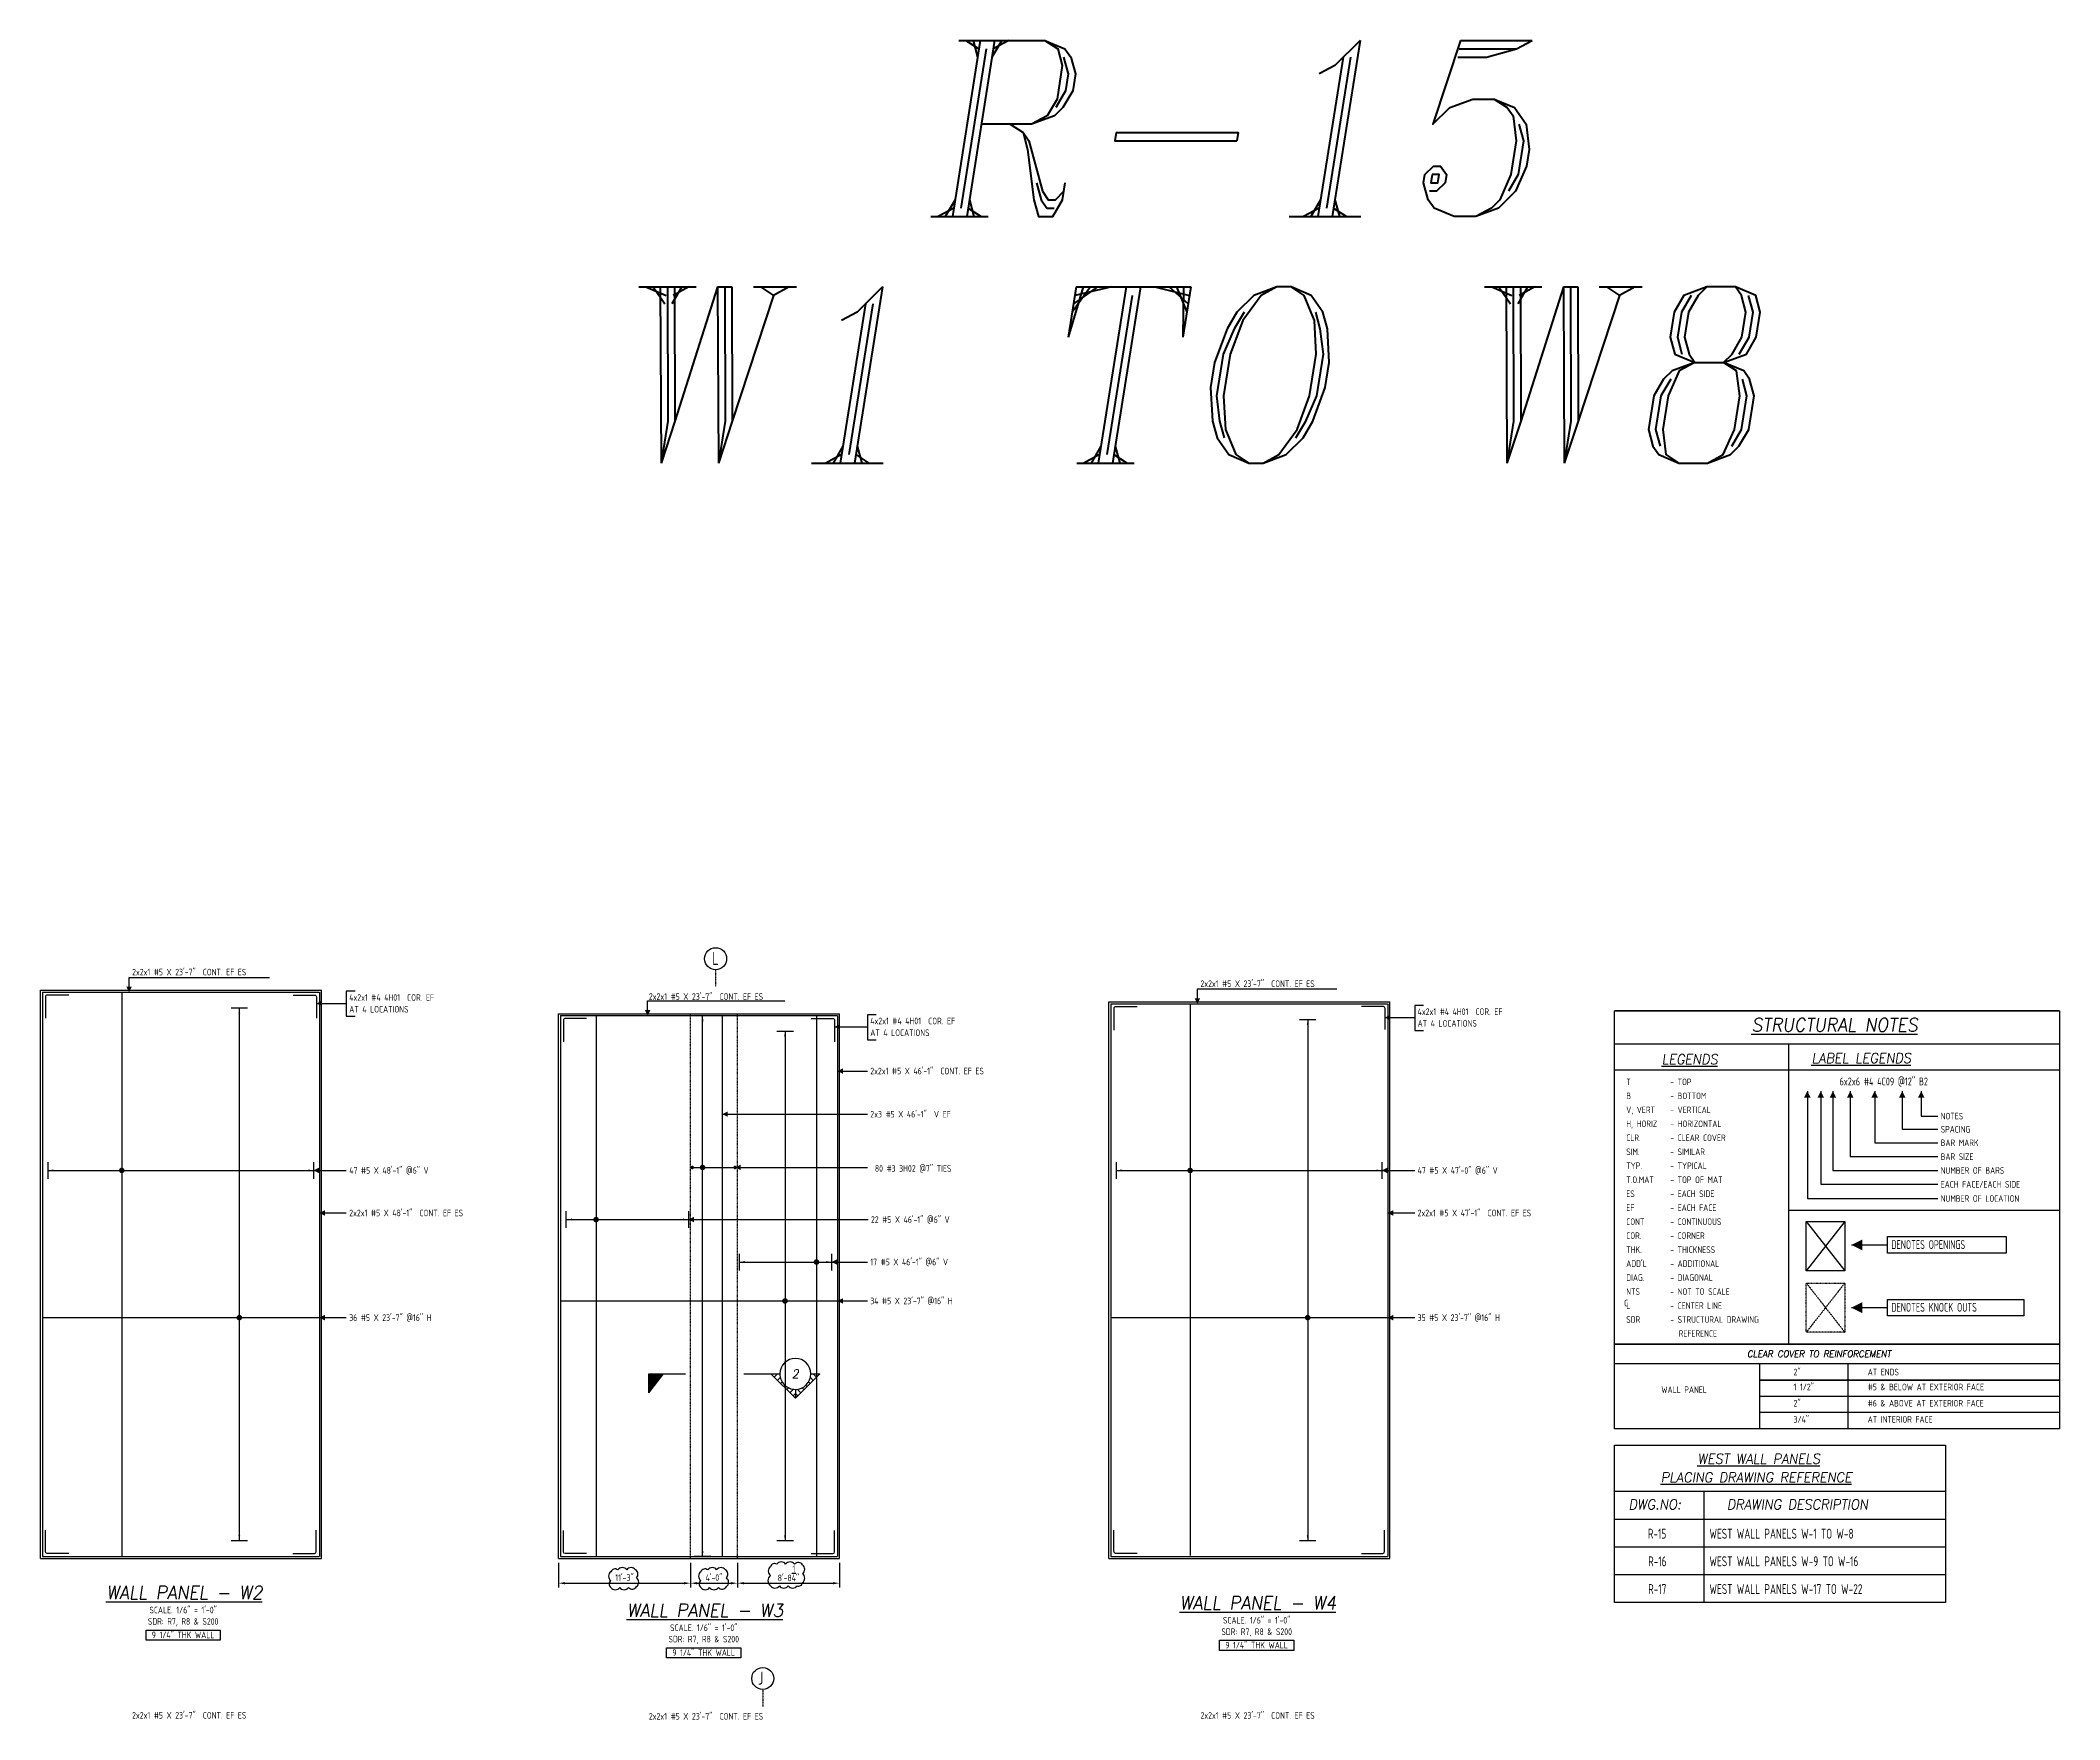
# Model space of a CAD drawing. Header units: inches. Extents: x -3675 to 25720, y -2273 to 5046.
# Drawn here: x 10063 to 12127, y 603 to 2320 of the extents above; entities that cross this region are included whole.
import ezdxf
from ezdxf.enums import TextEntityAlignment as Align

# ---------------------------------------------------------------- set-up
doc = ezdxf.new("R2010")
doc.units = ezdxf.units.IN
doc.header["$LTSCALE"] = 0.025
doc.header["$MEASUREMENT"] = 0
doc.linetypes.add('HIDDEN', pattern=[6, 3, -3])
doc.linetypes.add('PHANTOM', pattern=[2.5, 1.25, -0.25, 0.25, -0.25, 0.25, -0.25])
doc.layers.get('0').update_dxf_attribs({"linetype": 'CONTINUOUS'})
doc.layers.get('Defpoints').update_dxf_attribs({"linetype": 'CONTINUOUS'})
for name, color, linetype in [('0-25', 7, 'CONTINUOUS'), ('0-25TEXT', 7, 'CONTINUOUS'), ('0-35', 3, 'CONTINUOUS'), ('0-35TEXT', 3, 'CONTINUOUS'), ('0-50', 10, 'CONTINUOUS'), ('3', 3, 'CONTINUOUS'), ('BAR-LBL', 2, 'CONTINUOUS'), ('DETAIL', 83, 'CONTINUOUS'), ('GRID', 8, 'PHANTOM'), ('hidden', 7, 'HIDDEN'), ('RANGELAY', 7, 'CONTINUOUS'), ('REBARS', 4, 'CONTINUOUS')]:
    doc.layers.add(name, color=color, linetype=linetype)
doc.styles.add('AR', font='ARCHQUIK.shx', dxfattribs={"width": 0.8})
doc.styles.add('ROMANT', font='romant')
doc.dimstyles.new('CADS_DIM_48', dxfattribs={"dimscale": 48, "dimtxt": 0.09375, "dimasz": 0.09375, "dimexe": 0.0625, "dimexo": 0.0625, "dimgap": 0.09375, "dimtad": 0, "dimtih": 1, "dimtoh": 1, "dimzin": 1, "dimdsep": 46, "dimlunit": 4, "dimtxsty": 'AR', "dimblk": 'CLOSED', "dimcen": 0.1875, "dimadec": 0, "dimazin": 0, "dimtfac": 1, "dimtofl": 0, "dimtmove": 0, "dimatfit": 1, "dimldrblk": 'DOTBLANK', "dimfxl": 1, "dimtzin": 0, "dimarcsym": 0})

# ---------------------------------------------------------------- blocks, each defined once
blk = doc.blocks.new('leadrblk')
blk.add_lwpolyline([(0, 0, 0, 1, 0), (1, 0, 1, 1, 0)], format="xyseb")
blk = doc.blocks.new('SECTARO')
for p, q in [((33.3, 0), (0, 0)), ((33.3, 17), (33.3, 0))]:
    blk.add_line(p, q)
at = {"linetype": 'Continuous'}
blk.add_line((33.3, 17), (20.1, 0), dxfattribs=at)
for points in [[(33.3, 0), (33.3, 17), (33.3, 0), (20.1, 0)], [(33.3, 17), (20.1, 0), (33.3, 0), (33.3, 17)]]:
    blk.add_solid(points, dxfattribs=at)
blk = doc.blocks.new('*X3')
at = {"color": 0, "linetype": 'Continuous'}
for p, q in [((-1.108, 0.278), (-1.075, 0.312)), ((-1.081, 0.217), (-1.031, 0.267)), ((-1.013, 0.197), (-0.986, 0.223)), ((-0.96, 0.161), (-0.942, 0.179)), ((-0.92, 0.112), (-0.898, 0.135)), ((-0.895, 0.05), (-0.854, 0.091)), ((-0.856, 0), (-0.81, 0.046)), ((-0.768, 0), (-0.765, 0.002))]:
    blk.add_line(p, q, dxfattribs=at)
blk = doc.blocks.new('*X2')
at = {"color": 0, "linetype": 'Continuous'}
for p, q in [((-1.108, 0.278), (-1.075, 0.312)), ((-0.96, 0.161), (-0.942, 0.179)), ((-0.856, 0), (-0.81, 0.046))]:
    blk.add_line(p, q, dxfattribs=at)
blk = doc.blocks.new('SECTNU')
at = {"linetype": 'Continuous'}
blk.add_line((-24.7, 0), (-32.8, 0), dxfattribs=at)
blk.add_line((0, 0), (-24.7, 0))
at = {"layer": '3'}
for p, q in [((-68.9, 0), (-46.8, 22.1)), ((-60.8, 0), (-68.9, 0))]:
    blk.add_line(p, q, dxfattribs=at)
at = {"layer": '3', "linetype": 'Continuous'}
blk.add_line((-46.8, 14), (-46.8, 22.1), dxfattribs=at)
at = {"layer": '3'}
for points in [[(-46.8, 22.1), (-24.7, 0), (-32.8, 0, 1)], [(-32.8, 0, 0.414214), (-46.8, 14)]]:
    blk.add_lwpolyline(points, format="xyb", dxfattribs=at)
for start, end in [(90, 180), (180, 0)]:
    blk.add_arc((-46.8, 0), 14, start, end, dxfattribs=at)
at = {"linetype": 'Continuous', "xscale": -64, "yscale": 64, "zscale": 64, "rotation": 359.9999999999999}
blk.add_blockref('*X3', (-117.7, 0), dxfattribs=at)
at = {"linetype": 'Continuous', "xscale": 64, "yscale": 64, "zscale": 64}
for name in ['*X3', '*X2']:
    blk.add_blockref(name, (24.1, 0), dxfattribs=at)
at = {"linetype": 'Continuous', "style": 'ROMANT', "oblique": 9, "width": 0.9}
blk.add_attdef('NO', text='', height=8, dxfattribs=at).set_placement((-46.8, 0), align=Align.MIDDLE)
blk = doc.blocks.new('rendmark')
at = {"color": 4}
blk.add_line((0, -3), (0, 3), dxfattribs=at)
blk = doc.blocks.new('rarrow')
at = {"color": 7}
blk.add_solid([(2, -0.33), (2, 0.33), (0, 0)], dxfattribs=at)
blk = doc.blocks.new('*U411', base_point=(10739.7, 769.7))
at = {"layer": 'RANGELAY'}
blk.add_line((10739.7, 769.7), (10739.7, 1322.7), dxfattribs=at)
at = {"layer": 'RANGELAY', "xscale": 2.834645669291339, "yscale": 2.834645669291339}
for name, p, rotation in [('rendmark', (10739.7, 1322.7), 269.9999969411397), ('rarrow', (10739.7, 1322.7), 269.9999969411397), ('rendmark', (10739.7, 769.7), 90.0000000116086), ('rarrow', (10739.7, 769.7), 90.0000000116086)]:
    blk.add_blockref(name, p, dxfattribs=dict(at, rotation=rotation))
blk = doc.blocks.new('VPM6DB630')
at = {"const_width": 1}
blk.add_lwpolyline([(-0.5, 0, 1), (0.5, 0, 1)], format="xyb", close=True, dxfattribs=at)
blk = doc.blocks.new('*U281', base_point=(10759.5, 1322.7))
at = {"layer": 'REBARS', "color": 0}
blk.add_lwpolyline([(10759.8, 1322.7), (10759.8, 769.7)], dxfattribs=at)
blk = doc.blocks.new('*U410', base_point=(10824.1, 1306.7))
at = {"layer": 'RANGELAY'}
blk.add_line((10824.1, 1306.7), (10824.1, 785.7), dxfattribs=at)
at = {"layer": 'RANGELAY', "xscale": 2.834645669291339, "yscale": 2.834645669291339}
for name, p, rotation in [('rendmark', (10824.1, 1306.7), 269.9999999999999), ('rarrow', (10824.1, 1306.7), 269.9999999999999), ('rendmark', (10824.1, 785.7), 89.999996929531), ('rarrow', (10824.1, 785.7), 89.999996929531)]:
    blk.add_blockref(name, p, dxfattribs=dict(at, rotation=rotation))
blk = doc.blocks.new('VPM6DB70')
at = {"const_width": 1}
blk.add_lwpolyline([(-0.5, 0, 1), (0.5, 0, 1)], format="xyb", close=True, dxfattribs=at)
blk = doc.blocks.new('*U703', base_point=(10594.7, 1030.7))
at = {"layer": 'REBARS', "color": 0}
blk.add_lwpolyline([(10594.7, 1031), (10877.7, 1031)], dxfattribs=at)
blk = doc.blocks.new('*U795', base_point=(10856, 1322.7))
at = {"layer": 'REBARS', "color": 0}
blk.add_lwpolyline([(10856.3, 1322.7), (10856.3, 769.7)], dxfattribs=at)
blk = doc.blocks.new('*U796', base_point=(10777.5, 1070.7))
at = {"layer": 'RANGELAY'}
blk.add_line((10777.5, 1070.7), (10871.7, 1070.7), dxfattribs=at)
at = {"layer": 'RANGELAY', "xscale": 2.834645669291339, "yscale": 2.834645669291339}
for name, p, rotation in [('rendmark', (10777.5, 1070.7), 2.07335031964731e-12), ('rendmark', (10871.7, 1070.7), 179.9999969295331), ('rarrow', (10777.5, 1070.7), 2.07335031964731e-12), ('rarrow', (10871.7, 1070.7), 179.9999969295331)]:
    blk.add_blockref(name, p, dxfattribs=dict(at, rotation=rotation))
blk = doc.blocks.new('VPM6DB87')
at = {"const_width": 1}
blk.add_lwpolyline([(-0.5, 0, 1), (0.5, 0, 1)], format="xyb", close=True, dxfattribs=at)
blk = doc.blocks.new('*U793', base_point=(10600.5, 1114.1))
at = {"layer": 'RANGELAY'}
blk.add_line((10600.5, 1114.1), (10725.5, 1114.1), dxfattribs=at)
at = {"layer": 'RANGELAY', "xscale": 2.834645669291339, "yscale": 2.834645669291339}
for name, p, rotation in [('rendmark', (10600.5, 1114.1), 2.084408219512952e-12), ('rarrow', (10600.5, 1114.1), 2.084408219512952e-12), ('rarrow', (10725.5, 1114.1), 179.9999969295331), ('rendmark', (10725.5, 1114.1), 179.9999969295331)]:
    blk.add_blockref(name, p, dxfattribs=dict(at, rotation=rotation))
blk = doc.blocks.new('VPM6DB95')
at = {"const_width": 1}
blk.add_lwpolyline([(-0.5, 0, 1), (0.5, 0, 1)], format="xyb", close=True, dxfattribs=at)
blk = doc.blocks.new('*U794', base_point=(10630.6, 1322.7))
at = {"layer": 'REBARS', "color": 0}
blk.add_lwpolyline([(10630.9, 1322.7), (10630.9, 769.7)], dxfattribs=at)
blk = doc.blocks.new('*U612', base_point=(10597.2, 772.4))
at = {"layer": 'REBARS', "color": 0}
blk.add_lwpolyline([(10621.2, 772.7), (10599.2, 772.7, -0.414213), (10597.5, 774.4), (10597.5, 796.4)], format="xyb", dxfattribs=at)
blk = doc.blocks.new('*U613', base_point=(10875, 772.4))
at = {"layer": 'REBARS', "color": 0}
blk.add_lwpolyline([(10851, 772.7), (10873, 772.7, 0.414213), (10874.7, 774.4), (10874.7, 796.4)], format="xyb", dxfattribs=at)
blk = doc.blocks.new('*U614', base_point=(10597.2, 1319.9))
at = {"layer": 'REBARS', "color": 0}
blk.add_lwpolyline([(10621.2, 1319.7), (10599.2, 1319.7, 0.414214), (10597.5, 1317.9), (10597.5, 1295.9)], format="xyb", dxfattribs=at)
blk = doc.blocks.new('*U615', base_point=(10875, 1319.9))
at = {"layer": 'REBARS', "color": 0}
blk.add_lwpolyline([(10851, 1319.7), (10873, 1319.7, -0.414214), (10874.7, 1317.9), (10874.7, 1295.9)], format="xyb", dxfattribs=at)
blk = doc.blocks.new('*U282', base_point=(10594.8, 1322.7))
at = {"layer": 'REBARS', "color": 0}
blk.add_lwpolyline([(10594.5, 1322.7), (10594.5, 769.7)], dxfattribs=at)
blk = doc.blocks.new('*U701', base_point=(10594.5, 770))
at = {"layer": 'REBARS', "color": 0}
blk.add_lwpolyline([(10594.5, 769.7), (10877.5, 769.7)], dxfattribs=at)
blk = doc.blocks.new('*U283', base_point=(10877.4, 1322.7))
at = {"layer": 'REBARS', "color": 0}
blk.add_lwpolyline([(10877.7, 1322.7), (10877.7, 769.7)], dxfattribs=at)
blk = doc.blocks.new('*U702', base_point=(10594.5, 1322.4))
at = {"layer": 'REBARS', "color": 0}
blk.add_lwpolyline([(10594.5, 1322.7), (10877.5, 1322.7)], dxfattribs=at)
blk = doc.blocks.new('*U608', base_point=(10067.8, 1343.9))
at = {"layer": 'REBARS', "color": 0}
blk.add_lwpolyline([(10091.8, 1343.7), (10069.8, 1343.7, 0.414214), (10068, 1341.9), (10068, 1319.9)], format="xyb", dxfattribs=at)
blk = doc.blocks.new('*U609', base_point=(10345.3, 1343.9))
at = {"layer": 'REBARS', "color": 0}
blk.add_lwpolyline([(10321.3, 1343.7), (10343.3, 1343.7, -0.414214), (10345, 1341.9), (10345, 1319.9)], format="xyb", dxfattribs=at)
blk = doc.blocks.new('*U610', base_point=(10067.8, 772.7))
at = {"layer": 'REBARS', "color": 0}
blk.add_lwpolyline([(10091.8, 772.9), (10069.8, 772.9, -0.414213), (10068, 774.7), (10068, 796.7)], format="xyb", dxfattribs=at)
blk = doc.blocks.new('*U611', base_point=(10345, 772.7))
at = {"layer": 'REBARS', "color": 0}
blk.add_lwpolyline([(10321, 772.9), (10343, 772.9, 0.414213), (10344.8, 774.7), (10344.8, 796.7)], format="xyb", dxfattribs=at)
blk = doc.blocks.new('*U409', base_point=(10266.2, 1330.7))
at = {"layer": 'RANGELAY'}
blk.add_line((10266.2, 1330.7), (10266.2, 785.7), dxfattribs=at)
at = {"layer": 'RANGELAY', "xscale": 2.834645669291339, "yscale": 2.834645669291339}
for name, p, rotation in [('rendmark', (10266.2, 1330.7), 269.9999999999999), ('rarrow', (10266.2, 1330.7), 269.9999999999999), ('rendmark', (10266.2, 785.7), 89.999996929531), ('rarrow', (10266.2, 785.7), 89.999996929531)]:
    blk.add_blockref(name, p, dxfattribs=dict(at, rotation=rotation))
blk = doc.blocks.new('VPM6DBF8')
at = {"const_width": 1}
blk.add_lwpolyline([(-0.5, 0, 1), (0.5, 0, 1)], format="xyb", close=True, dxfattribs=at)
blk = doc.blocks.new('*U700', base_point=(10064.8, 1013.6))
at = {"layer": 'REBARS', "color": 0}
blk.add_lwpolyline([(10064.8, 1013.9), (10347.8, 1013.9)], dxfattribs=at)
blk = doc.blocks.new('*U408', base_point=(10070.8, 1164.4))
at = {"layer": 'RANGELAY'}
blk.add_line((10070.8, 1164.4), (10342, 1164.4), dxfattribs=at)
at = {"layer": 'RANGELAY', "xscale": 2.834645669291339, "yscale": 2.834645669291339}
for name, p, rotation in [('rendmark', (10070.8, 1164.4), 1.123874301598573e-06), ('rarrow', (10070.8, 1164.4), 1.123874301598573e-06), ('rarrow', (10342, 1164.4), 179.9999980534053), ('rendmark', (10342, 1164.4), 179.9999980534053)]:
    blk.add_blockref(name, p, dxfattribs=dict(at, rotation=rotation))
blk = doc.blocks.new('VPM6DC09')
at = {"const_width": 1}
blk.add_lwpolyline([(-0.5, 0, 1), (0.5, 0, 1)], format="xyb", close=True, dxfattribs=at)
blk = doc.blocks.new('*U267', base_point=(10145.7, 1346.7))
at = {"layer": 'REBARS', "color": 0}
blk.add_lwpolyline([(10146, 1346.7), (10146, 769.7)], dxfattribs=at)
blk = doc.blocks.new('*U268', base_point=(10065.1, 1346.7))
at = {"layer": 'REBARS', "color": 0}
blk.add_lwpolyline([(10064.8, 1346.7), (10064.8, 769.7)], dxfattribs=at)
blk = doc.blocks.new('*U269', base_point=(10347.7, 1346.7))
at = {"layer": 'REBARS', "color": 0}
blk.add_lwpolyline([(10348, 1346.7), (10348, 769.7)], dxfattribs=at)
blk = doc.blocks.new('*U698', base_point=(10064.8, 770))
at = {"layer": 'REBARS', "color": 0}
blk.add_lwpolyline([(10064.8, 769.7), (10347.8, 769.7)], dxfattribs=at)
blk = doc.blocks.new('*U699', base_point=(10064.8, 1346.4))
at = {"layer": 'REBARS', "color": 0}
blk.add_lwpolyline([(10064.8, 1346.7), (10347.8, 1346.7)], dxfattribs=at)
blk = doc.blocks.new('*U400', base_point=(10729.1, 1167.4))
at = {"layer": 'REBARS', "color": 0, "const_width": 1.8}
for points in [[(10729.2, 1168.3, 1), (10729.2, 1166.5, 1), (10729.2, 1168.3)], [(10772.9, 1166.5, 1), (10772.9, 1168.3, 1), (10772.9, 1166.5)]]:
    blk.add_lwpolyline(points, format="xyb", dxfattribs=at)
at = {"layer": 'REBARS', "color": 0}
blk.add_lwpolyline([(10729.2, 1167.4), (10772.9, 1167.4)], dxfattribs=at)
blk = doc.blocks.new('*U574', base_point=(11160.1, 1331.9))
at = {"layer": 'REBARS', "color": 0}
blk.add_lwpolyline([(11184.1, 1331.7), (11162.1, 1331.7, 0.414214), (11160.3, 1329.9), (11160.3, 1307.9)], format="xyb", dxfattribs=at)
blk = doc.blocks.new('*U575', base_point=(11437.6, 1332.4))
at = {"layer": 'REBARS', "color": 0}
blk.add_lwpolyline([(11413.6, 1332.2), (11435.6, 1332.2, -0.414214), (11437.3, 1330.4), (11437.3, 1308.4)], format="xyb", dxfattribs=at)
blk = doc.blocks.new('*U576', base_point=(11160.1, 772.7))
at = {"layer": 'REBARS', "color": 0}
blk.add_lwpolyline([(11184.1, 772.9), (11162.1, 772.9, -0.414213), (11160.3, 774.7), (11160.3, 796.7)], format="xyb", dxfattribs=at)
blk = doc.blocks.new('*U577', base_point=(11437.3, 772.7))
at = {"layer": 'REBARS', "color": 0}
blk.add_lwpolyline([(11413.3, 772.9), (11435.3, 772.9, 0.414213), (11437.1, 774.7), (11437.1, 796.7)], format="xyb", dxfattribs=at)
blk = doc.blocks.new('*U395', base_point=(11358.5, 1318.7))
at = {"layer": 'RANGELAY'}
blk.add_line((11358.5, 1318.7), (11358.5, 785.7), dxfattribs=at)
at = {"layer": 'RANGELAY', "xscale": 2.834645669291339, "yscale": 2.834645669291339}
for name, p, rotation in [('rendmark', (11358.5, 1318.7), 269.9999999999999), ('rarrow', (11358.5, 1318.7), 269.9999999999999), ('rendmark', (11358.5, 785.7), 89.999996929531), ('rarrow', (11358.5, 785.7), 89.999996929531)]:
    blk.add_blockref(name, p, dxfattribs=dict(at, rotation=rotation))
blk = doc.blocks.new('VPM73251')
at = {"const_width": 1}
blk.add_lwpolyline([(-0.5, 0, 1), (0.5, 0, 1)], format="xyb", close=True, dxfattribs=at)
blk = doc.blocks.new('*U679', base_point=(11157.1, 1013.6))
at = {"layer": 'REBARS', "color": 0}
blk.add_lwpolyline([(11157.1, 1013.9), (11440.1, 1013.9)], dxfattribs=at)
blk = doc.blocks.new('*U394', base_point=(11163.1, 1164.4))
at = {"layer": 'RANGELAY'}
blk.add_line((11163.1, 1164.4), (11434.3, 1164.4), dxfattribs=at)
at = {"layer": 'RANGELAY', "xscale": 2.834645669291339, "yscale": 2.834645669291339}
for name, p, rotation in [('rendmark', (11163.1, 1164.4), 1.123874301598573e-06), ('rarrow', (11163.1, 1164.4), 1.123874301598573e-06), ('rarrow', (11434.3, 1164.4), 179.9999980534053), ('rendmark', (11434.3, 1164.4), 179.9999980534053)]:
    blk.add_blockref(name, p, dxfattribs=dict(at, rotation=rotation))
blk = doc.blocks.new('VPM73255')
at = {"const_width": 1}
blk.add_lwpolyline([(-0.5, 0, 1), (0.5, 0, 1)], format="xyb", close=True, dxfattribs=at)
blk = doc.blocks.new('*U292', base_point=(11238, 1334.6))
at = {"layer": 'REBARS', "color": 0}
blk.add_lwpolyline([(11238.3, 1334.6), (11238.3, 770.6)], dxfattribs=at)
blk = doc.blocks.new('*U293', base_point=(11157.4, 1334.7))
at = {"layer": 'REBARS', "color": 0}
blk.add_lwpolyline([(11157.1, 1334.7), (11157.1, 769.7)], dxfattribs=at)
blk = doc.blocks.new('*U294', base_point=(11440, 1334.7))
at = {"layer": 'REBARS', "color": 0}
blk.add_lwpolyline([(11440.3, 1334.7), (11440.3, 769.7)], dxfattribs=at)
blk = doc.blocks.new('*U677', base_point=(11157.1, 770))
at = {"layer": 'REBARS', "color": 0}
blk.add_lwpolyline([(11157.1, 769.7), (11440.1, 769.7)], dxfattribs=at)
blk = doc.blocks.new('*U678', base_point=(11157.1, 1334.4))
at = {"layer": 'REBARS', "color": 0}
blk.add_lwpolyline([(11157.1, 1334.7), (11440.1, 1334.7)], dxfattribs=at)
blk = doc.blocks.new('A$C2A293661')
at = {"layer": '0-35TEXT', "style": 'AR', "width": 0.8}
for s, p in [('C', (-0.72, 0.84)), ('L', (0, 0))]:
    blk.add_text(s, height=2.25, dxfattribs=at).set_placement(p)
blk = doc.blocks.new('*D381')
at = {"layer": 'Defpoints', "color": 0, "transparency": 16777216}
for p in [(10592.5, 767.7), (10727.5, 767.7), (10727.5, 742.4)]:
    blk.add_point(p, dxfattribs=at)
at = {"layer": 'DETAIL', "color": 0, "lineweight": -2, "transparency": 16777216}
for p, q in [((10592.5, 763.2), (10592.5, 737.9)), ((10727.5, 763.2), (10727.5, 737.9)), ((10599.2, 742.4), (10720.7, 742.4))]:
    blk.add_line(p, q, dxfattribs=at)
at = {"layer": 'DETAIL', "color": 0, "transparency": 16777216}
for points in [[(10599.2, 743.5), (10599.2, 741.2), (10592.5, 742.4)], [(10720.7, 743.5), (10720.7, 741.2), (10727.5, 742.4)]]:
    blk.add_solid(points, dxfattribs=at)
at = {"layer": 'DETAIL', "color": 0, "transparency": 16777216, "insert": (10660, 748.1), "char_height": 6.75, "attachment_point": 5, "style": 'AR'}
blk.add_mtext('11\'-3"', dxfattribs=at)
blk = doc.blocks.new('_DotBlank')
at = {"layer": '0-35', "color": 0, "lineweight": -2}
blk.add_line((-0.5, 0), (-1, 0), dxfattribs=at)
blk.add_circle((0, 0), 0.5, dxfattribs=at)
blk = doc.blocks.new('*D382')
at = {"layer": 'Defpoints', "color": 0, "transparency": 16777216}
for p in [(10727.5, 767.7), (10775.5, 767.7), (10775.5, 742.4)]:
    blk.add_point(p, dxfattribs=at)
at = {"layer": 'DETAIL', "color": 0, "lineweight": -2, "transparency": 16777216}
for p, q in [((10727.5, 763.2), (10727.5, 737.9)), ((10775.5, 763.2), (10775.5, 737.9)), ((10734.2, 742.4), (10768.7, 742.4))]:
    blk.add_line(p, q, dxfattribs=at)
at = {"layer": 'DETAIL', "color": 0, "transparency": 16777216}
for points in [[(10734.2, 743.5), (10734.2, 741.2), (10727.5, 742.4)], [(10768.7, 743.5), (10768.7, 741.2), (10775.5, 742.4)]]:
    blk.add_solid(points, dxfattribs=at)
at = {"layer": 'DETAIL', "color": 0, "transparency": 16777216, "insert": (10751.5, 748.1), "char_height": 6.75, "attachment_point": 5, "style": 'AR'}
blk.add_mtext('4\'-0"', dxfattribs=at)
blk = doc.blocks.new('*D383')
at = {"layer": 'Defpoints', "color": 0, "transparency": 16777216}
for p in [(10775.5, 767.7), (10879.7, 767.7), (10879.7, 742.4)]:
    blk.add_point(p, dxfattribs=at)
at = {"layer": 'DETAIL', "color": 0, "lineweight": -2, "transparency": 16777216}
for p, q in [((10775.5, 763.2), (10775.5, 737.9)), ((10879.7, 763.2), (10879.7, 737.9)), ((10782.2, 742.4), (10873, 742.4))]:
    blk.add_line(p, q, dxfattribs=at)
at = {"layer": 'DETAIL', "color": 0, "transparency": 16777216}
for points in [[(10782.2, 743.5), (10782.2, 741.2), (10775.5, 742.4)], [(10873, 743.5), (10873, 741.2), (10879.7, 742.4)]]:
    blk.add_solid(points, dxfattribs=at)
at = {"layer": 'DETAIL', "color": 0, "transparency": 16777216, "insert": (10827.6, 752.5), "char_height": 6.75, "attachment_point": 5, "style": 'AR'}
blk.add_mtext('8\'-8{\\H1.000000x;\\S1/4;}"', dxfattribs=at)

msp = doc.modelspace()

# ---------------------------------------------------------------- linework, layer by layer
at = {"layer": '0-25'}
for points in [[(11907.66017, 1112.14654), (11868.24355, 1061.7575)], [(11868.24355, 1112.14654), (11907.66017, 1061.7575)]]:
    msp.add_lwpolyline(points, dxfattribs=at)
at = {"layer": '0-25TEXT'}
msp.add_line((10773.05023, 1167.4914), (10908.28609, 1167.49141), dxfattribs=at)
for points in [[(10153.43248, 1348.66492), (10153.43248, 1361.779), (10296.91244, 1361.779)], [(10384.58141, 1347.5671), (10375.58236, 1347.5671), (10375.58236, 1322.06978), (10384.58141, 1322.06978)], [(11245.7209, 1336.83686), (11245.7209, 1349.95094), (11388.43498, 1349.95094)], [(10345.03341, 1335.1934), (10375.58236, 1335.1934)], [(10683.64287, 1324.66492), (10683.64287, 1337.779), (10823.87189, 1337.779)], [(10917.28514, 1323.57491), (10908.28609, 1323.57491), (10908.28609, 1298.07758), (10917.28514, 1298.07758)], [(11476.86983, 1333.10865), (11467.87078, 1333.10865), (11467.87078, 1307.61133), (11476.86983, 1307.61133)], [(10874.73715, 1311.20121), (10908.28609, 1311.20121)], [(11437.32183, 1320.73495), (11467.87078, 1320.73495)], [(10877.73713, 1266.00304), (10908.28609, 1266.00304)], [(11869.32468, 1245.51104), (11869.32468, 1135.68423), (12002.59678, 1135.68423)], [(11882.97649, 1245.51104), (11882.97649, 1150.19817), (12002.59678, 1150.19817)], [(11895.46673, 1245.51104), (11895.46673, 1164.35428), (12002.59678, 1164.35428)], [(11913.18514, 1245.51104), (11913.18514, 1178.5104), (12002.59678, 1178.5104)], [(11938.16561, 1245.51104), (11938.16561, 1192.66651), (12002.59678, 1192.66651)], [(11966.34096, 1245.51104), (11966.34096, 1206.46494), (12002.59678, 1206.46494)], [(11985.80218, 1245.51104), (11985.80218, 1219.90553), (12002.59678, 1219.90553)], [(10759.90749, 1221.8932), (10908.32581, 1221.8932)], [(10341.99679, 1164.41033), (10375.58236, 1164.41033)], [(11434.28521, 1164.41033), (11467.87078, 1164.41033)], [(10347.99679, 1120.91064), (10375.58236, 1120.91064)], [(11440.28521, 1120.91064), (11467.87078, 1120.91064)], [(10725.48694, 1114.16473), (10908.9493, 1114.16473)], [(11914.43683, 1088.22956), (11951.33858, 1088.22956)], [(10871.73713, 1070.72903), (10908.28609, 1070.72903)], [(10347.99679, 1013.88957), (10375.58236, 1013.88957)], [(10877.73713, 1030.98078), (10908.28609, 1030.98078)], [(11440.28521, 1013.88957), (11467.87078, 1013.88957)], [(11914.43683, 1024.09877), (11951.33858, 1024.09877)], [(11914.43683, 1024.09877), (11951.33858, 1024.09877)]]:
    msp.add_lwpolyline(points, dxfattribs=at)
at = {"layer": '0-35'}
for p, q in [((10062.78339, 767.66492), (10062.78339, 1348.66492)), ((10062.78339, 1348.66492), (10350.03339, 1348.66492)), ((10350.03339, 767.66492), (10350.03339, 1348.66492)), ((10592.48713, 767.66492), (10592.48713, 1324.66492)), ((10592.48713, 1324.66492), (10879.73713, 1324.66492)), ((10879.73713, 767.66492), (10879.73713, 1324.66492)), ((11155.07181, 767.66492), (11155.07181, 1336.66492)), ((11155.07181, 1336.66492), (11442.32181, 1336.66492)), ((11442.32181, 767.66492), (11442.32181, 1336.66492)), ((10062.78339, 767.66492), (10350.03339, 767.66492)), ((10592.48713, 767.66492), (10879.73713, 767.66492)), ((11155.07181, 767.66492), (11442.32181, 767.66492))]:
    msp.add_line(p, q, dxfattribs=at)
msp.add_lwpolyline([(11868.24355, 1112.14654), (11907.66017, 1112.14654), (11907.66017, 1061.7575), (11868.24355, 1061.7575)], close=True, dxfattribs=at)
at = {"layer": '0-35', "color": 1}
for points in [[(11672.24183, 900.23324), (11672.24183, 986.88254), (12127.23783, 986.88254), (12127.23783, 900.23324)], [(11820.43305, 949.96433), (12127.23783, 949.96433)], [(12127.23783, 949.96433), (11820.43305, 949.96433)], [(12127.23783, 933.3873), (11820.43305, 933.3873)], [(12127.23783, 916.81027), (11820.43305, 916.81027)], [(12127.23783, 900.23324), (11672.24183, 900.23324)]]:
    msp.add_lwpolyline(points, dxfattribs=at)
at = {"layer": '0-50'}
for p, q in [((12127.23783, 1327.66758), (11672.24183, 1327.66758)), ((12127.23783, 1293.35744), (11672.24183, 1293.35744)), ((11850.20113, 1293.35744), (11850.20113, 986.88254)), ((12127.23783, 1266.98303), (11672.24183, 1266.98303)), ((12127.23783, 1123.54601), (11850.20113, 1123.54601)), ((12127.23783, 986.88254), (11672.24183, 986.88254)), ((12127.23783, 986.88254), (11672.24183, 986.88254)), ((12127.23783, 966.54136), (11672.24183, 966.54136)), ((11820.43305, 966.54136), (11820.43305, 900.23324)), ((11910.83069, 966.54136), (11910.83069, 900.23324)), ((12010.6516, 836.06805), (11672.24183, 836.06805)), ((11763.70091, 722.63333), (11763.70091, 836.06805)), ((12010.6516, 807.55823), (11672.24183, 807.55823)), ((12010.6516, 779.24993), (11672.24183, 779.24993)), ((12010.6516, 750.94163), (11672.24183, 750.94163))]:
    msp.add_line(p, q, dxfattribs=at)
for points in [[(11672.24183, 986.88254), (11672.24183, 1327.66758), (12127.23783, 1327.66758), (12127.23783, 986.88254)], [(11951.33858, 1096.74003), (12072.52264, 1096.74003), (12072.52264, 1079.71909), (11951.33858, 1079.71909)], [(11951.33858, 1032.60924), (12090.81203, 1032.60924), (12090.81203, 1015.5883), (11951.33858, 1015.5883)], [(11672.24183, 722.63333), (11672.24183, 883.65621), (12010.6516, 883.65621), (12010.6516, 722.63333)], [(10170.81271, 694.47183), (10246.69955, 694.47183), (10246.69955, 684.11546), (10170.81271, 684.11546)], [(11268.40489, 684.00954), (11344.29173, 684.00954), (11344.29173, 673.65318), (11268.40489, 673.65318)], [(10703.07326, 676.37356), (10778.9601, 676.37356), (10778.9601, 666.0172), (10703.07326, 666.0172)]]:
    msp.add_lwpolyline(points, close=True, dxfattribs=at)
for centre in [(10753.11213, 1380.82764), (10801.36213, 644.97809)]:
    msp.add_circle(centre, 11.25, dxfattribs=at)
at = {"layer": 'DETAIL'}
for points in [[(10809.29927, 739.75014, 0.52056705), (10818.29927, 739.75014, 0.52056705), (10827.29927, 739.75014, 0.52056705), (10836.29927, 739.75014, 0.52056705), (10841.98085, 743.06856, 0.52056705), (10841.98085, 752.06856, 0.52056705), (10841.98085, 761.06856, 0.52056705), (10833.73859, 761.8263, 0.52056705), (10824.73859, 761.8263, 0.52056705), (10815.73859, 761.8263, 0.52056705), (10809.29927, 759.26562, 0.52056705), (10809.29927, 750.26562, 0.52056705)], [(10646.04289, 738.0108, 0.52056705), (10655.04289, 738.0108, 0.52056705), (10664.04289, 738.0108, 0.52056705), (10672.16135, 738.89234, 0.52056705), (10672.16135, 747.89234, 0.52056705), (10671.20834, 755.93934, 0.52056705), (10662.20834, 755.93934, 0.52056705), (10653.20834, 755.93934, 0.52056705), (10646.04289, 754.10479, 0.52056705), (10646.04289, 745.10479, 0.52056705)], [(10738.00084, 738.0108, 0.52056705), (10747.00084, 738.0108, 0.52056705), (10756.00084, 738.0108, 0.52056705), (10764.1193, 738.89234, 0.52056705), (10764.1193, 747.89234, 0.52056705), (10763.16629, 755.93934, 0.52056705), (10754.16629, 755.93934, 0.52056705), (10745.16629, 755.93934, 0.52056705), (10738.00084, 754.10479, 0.52056705), (10738.00084, 745.10479, 0.52056705)]]:
    msp.add_lwpolyline(points, format="xyb", close=True, dxfattribs=at)
at = {"layer": 'GRID', "lineweight": -3}
for points in [[(10753.11213, 1369.57764), (10753.11213, 1352.33671)], [(10801.36213, 633.72809), (10801.36213, 616.48715)]]:
    msp.add_lwpolyline(points, dxfattribs=at)
at = {"layer": 'hidden'}
for p, q in [((10727.48713, 767.67993), (10727.48713, 1324.67993)), ((10775.48713, 767.66492), (10775.48713, 1324.66492))]:
    msp.add_line(p, q, dxfattribs=at)
msp.add_lwpolyline([(11868.24355, 1049.29329), (11907.66017, 1049.29329), (11907.66017, 998.90425), (11868.24355, 998.90425)], close=True, dxfattribs=at)
for points in [[(11907.66017, 1049.29329), (11868.24355, 998.90425)], [(11868.24355, 1049.29329), (11907.66017, 998.90425)]]:
    msp.add_lwpolyline(points, dxfattribs=at)

# ---------------------------------------------------------------- block references
ref = msp.add_blockref('SECTNU', (10781.81726, 956.36934), dxfattribs=dict(xscale=1.129181470141702, yscale=1.129181470141702, zscale=1.129181470141702, rotation=180))
ref.add_attrib('NO', '2', dxfattribs={"linetype": 'Continuous', "height": 9.03345, "style": 'ROMANT', "oblique": 9, "width": 0.9}).set_placement((10834.67729, 956.36933), align=Align.MIDDLE)
at = {"xscale": 1.129181470141702, "yscale": 1.129181470141702, "zscale": 1.129181470141702, "rotation": 180}
msp.add_blockref('SECTARO', (10722.4044, 956.36935), dxfattribs=at)
at = {"layer": '0-25TEXT'}
for name, p, xscale, yscale, rotation in [('leadrblk', (10153.43248, 1346.66492), 5.623937007874017, 2.250708661417324, 90.00000153523449), ('leadrblk', (11245.7209, 1334.83686), 5.623937007874017, 2.250708661417324, 90.00000153523449), ('leadrblk', (10683.64287, 1322.66492), 5.623937007874017, 2.250708661417324, 90.00000153523449), ('VPM6DC09', (10146.00972, 1164.40422), 2.834645669291338, 2.834645669291338, 1.123874306791345e-06), ('VPM6DB630', (10739.82603, 1167.39526), 2.834645669291338, 2.834645669291338, 90.00000001160855), ('VPM73255', (11238.29814, 1164.40422), 2.834645669291338, 2.834645669291338, 1.123874306791345e-06), ('VPM6DB70', (10824.10697, 1030.98077), 2.834645669291338, 2.834645669291338, 269.9999999999999), ('VPM6DBF8', (10266.1719, 1013.88957), 2.834645669291338, 2.834645669291338, 269.9999999999999), ('VPM73251', (11358.46032, 1013.88957), 2.834645669291338, 2.834645669291338, 269.9999999999999)]:
    msp.add_blockref(name, p, dxfattribs=dict(at, xscale=xscale, yscale=yscale, rotation=rotation))
for name, p, xscale, yscale in [('leadrblk', (10345.03341, 1335.1934), 5.623937007874017, 2.250708661417324), ('leadrblk', (11437.32183, 1320.73495), 5.623937007874017, 2.250708661417324), ('leadrblk', (10874.73715, 1311.20121), 5.623937007874017, 2.250708661417324), ('leadrblk', (10877.73713, 1266.00304), 5.623937007874017, 2.250708661417324), ('leadrblk', (10759.90749, 1221.8932), 5.623937007874017, 2.250708661417324), ('leadrblk', (10341.99679, 1164.41033), 5.623937007874017, 2.250708661417324), ('leadrblk', (10773.05023, 1167.49141), 5.623937007874017, 2.250708661417324), ('leadrblk', (11434.28521, 1164.41033), 5.623937007874017, 2.250708661417324), ('leadrblk', (10347.99679, 1120.91064), 5.623937007874017, 2.250708661417324), ('VPM6DB95', (10630.90174, 1114.14724), 2.834645669291338, 2.834645669291338), ('leadrblk', (10725.48694, 1114.16473), 5.623937007874017, 2.250708661417324), ('leadrblk', (11440.28521, 1120.91064), 5.623937007874017, 2.250708661417324), ('VPM6DB87', (10856.26824, 1070.72903), 2.834645669291338, 2.834645669291338), ('leadrblk', (10871.73713, 1070.72903), 5.623937007874017, 2.250708661417324), ('leadrblk', (10877.73713, 1030.98078), 5.623937007874017, 2.250708661417324), ('leadrblk', (10347.99679, 1013.88957), 5.623937007874017, 2.250708661417324), ('leadrblk', (11440.28521, 1013.88957), 5.623937007874017, 2.250708661417324)]:
    msp.add_blockref(name, p, dxfattribs=dict(at, xscale=xscale, yscale=yscale))
at = {"layer": '0-25TEXT', "xscale": 6.748724409451846, "yscale": 2.70085039370133, "zscale": 3.600000000000001, "rotation": 270.0000046056895}
for p in [(11869.32468, 1245.51104), (11882.97649, 1245.51104), (11895.46673, 1245.51104), (11913.18514, 1245.51104), (11938.16561, 1245.51104), (11966.34096, 1245.51104), (11985.80218, 1245.51104)]:
    msp.add_blockref('leadrblk', p, dxfattribs=at)
at = {"layer": '0-25TEXT', "xscale": 11.24787401574803, "yscale": 4.501417322834645, "zscale": 1.5}
for p in [(11914.43683, 1088.22956), (11914.43683, 1024.09877)]:
    msp.add_blockref('leadrblk', p, dxfattribs=at)
at = {"layer": '0-35', "xscale": 3, "yscale": 3, "zscale": 3}
msp.add_blockref('A$C2A293661', (11684.15228, 1022.88658), dxfattribs=at)
at = {"layer": 'RANGELAY'}
for name, p in [('*U409', (10266.1719, 1330.66492)), ('*U411', (10739.82603, 769.66487)), ('*U410', (10824.10697, 1306.66492)), ('*U395', (11358.46032, 1318.66492)), ('*U408', (10070.7834, 1164.40422)), ('*U394', (11163.07182, 1164.40422)), ('*U793', (10600.48713, 1114.14724)), ('*U796', (10777.48713, 1070.72903))]:
    msp.add_blockref(name, p, dxfattribs=at)
at = {"layer": 'REBARS', "color": 4}
for name, p in [('*U268', (10065.09589, 1346.66492)), ('*U699', (10064.78339, 1346.35242)), ('*U608', (10067.78338, 1343.91492)), ('*U267', (10145.69721, 1346.66492)), ('*U609', (10345.2834, 1343.91492)), ('*U269', (10347.72089, 1346.66492)), ('*U282', (10594.79963, 1322.66492)), ('*U702', (10594.48713, 1322.35242)), ('*U794', (10630.58918, 1322.66492)), ('*U281', (10759.59499, 1322.66486)), ('*U795', (10855.95567, 1322.66492)), ('*U283', (10877.42463, 1322.66492)), ('*U293', (11157.38431, 1334.67243)), ('*U678', (11157.07181, 1334.35242)), ('*U574', (11160.0718, 1331.91492)), ('*U292', (11237.98563, 1334.64572)), ('*U575', (11437.57182, 1332.4434)), ('*U294', (11440.00931, 1334.67243)), ('*U614', (10597.23712, 1319.91492)), ('*U615', (10874.98714, 1319.91492)), ('*U400', (10729.18413, 1167.39526)), ('*U700', (10064.7834, 1013.57707)), ('*U703', (10594.73714, 1030.66828)), ('*U679', (11157.07182, 1013.57707)), ('*U610', (10067.78338, 772.66492)), ('*U611', (10345.0334, 772.66492)), ('*U612', (10597.23712, 772.41492)), ('*U613', (10874.98714, 772.41492)), ('*U576', (11160.0718, 772.66492)), ('*U577', (11437.32182, 772.66492)), ('*U698', (10064.78339, 769.97742)), ('*U701', (10594.48713, 769.97742)), ('*U677', (11157.07181, 769.97742))]:
    msp.add_blockref(name, p, dxfattribs=at)

# ---------------------------------------------------------------- texts
at = {"linetype": 'Continuous', "style": 'ROMANT', "oblique": 9, "width": 0.95}
for s, height, p in [('%%USTRUCTURAL NOTES', 13.5, (11897.39274, 1306.54962)), ('%%ULEGENDS', 10.125, (11749.09513, 1272.99344)), ('%%ULABEL LEGENDS', 10.125, (11924.53436, 1274.20699))]:
    msp.add_text(s, height=height, dxfattribs=at).set_placement(p, align=Align.CENTER)
for s, height, p in [('CLEAR COVER TO REINFORCEMENT', 6.75, (11807.7754, 973.42896)), ('%%UWEST WALL PANELS', 10.125, (11757.06559, 864.52899)), ('%%UPLACING DRAWING REFERENCE', 10.125, (11719.49921, 845.52017)), ('DWG.NO:', 10.125, (11686.62356, 817.82351)), ('DRAWING DESCRIPTION', 10.125, (11787.0628, 817.82351))]:
    msp.add_text(s, height=height, dxfattribs=at).set_placement(p)
at = {"color": 7, "linetype": 'Continuous', "style": 'ROMANT', "oblique": 9, "width": 0.95}
for s, p in [('%%UWALL PANEL - W2', (10210.12801, 726.04373)), ('%%UWALL PANEL - W4', (11307.72019, 715.58144)), ('%%UWALL PANEL - W3', (10742.38856, 707.94547))]:
    msp.add_text(s, height=13.5, dxfattribs=at).set_placement(p, align=Align.CENTER)
at = {"layer": '0-35', "style": 'AR', "width": 0.8}
for s, p in [('R-15', (11706.2145, 787.93587)), ('WEST WALL PANELS W-1 TO W-8', (11769.24383, 787.93587)), ('R-16', (11706.5234, 759.62756)), ('WEST WALL PANELS W-9 TO W-16', (11769.24383, 759.72832)), ('R-17', (11706.5234, 731.31926)), ('WEST WALL PANELS W-17 TO W-22', (11769.24383, 731.31926))]:
    msp.add_text(s, height=10.125, dxfattribs=at).set_placement(p)
at = {"layer": '0-35TEXT', "style": 'AR', "width": 0.8}
for s, height, p in [('AT 4 LOCATIONS', 6.7498312, (10378.58204, 1325.81939)), ('AT 4 LOCATIONS', 6.7498312, (10911.28577, 1301.82719)), ('AT 4 LOCATIONS', 6.7498312, (11470.87046, 1311.36093)), ('T', 6.75, (11684.15228, 1251.57203)), ('B', 6.75, (11684.15228, 1237.27919)), ('- TOP', 6.75, (11729.08689, 1251.57203)), ('- BOTTOM', 6.75, (11729.08689, 1237.27919)), ('V, VERT', 6.75, (11684.15228, 1222.98635)), ('- VERTICAL', 6.75, (11729.08689, 1222.98635)), ('NOTES', 6.75, (12005.59678, 1216.53053)), ('H, HORIZ', 6.75, (11684.15228, 1208.69351)), ('CLR.', 6.75, (11684.15228, 1194.40067)), ('- HORIZONTAL', 6.75, (11729.08689, 1208.69351)), ('- CLEAR COVER', 6.75, (11729.08689, 1194.40067)), ('SPACING', 6.75, (12005.59678, 1203.08994)), ('SIM.', 6.75, (11684.15228, 1180.10783)), ('- SIMILAR', 6.75, (11729.08689, 1180.10783)), ('BAR MARK', 6.75, (12005.59678, 1189.29151)), ('BAR SIZE', 6.75, (12005.59678, 1175.1354)), ('TYP.', 6.75, (11684.15228, 1165.81499)), ('T.O.MAT', 6.75, (11684.15228, 1151.52215)), ('- TYPICAL', 6.75, (11729.08689, 1165.81499)), ('- TOP OF MAT', 6.75, (11729.08689, 1151.52215)), ('NUMBER OF BARS', 6.75, (12005.59678, 1160.97928)), ('ES', 6.75, (11684.15228, 1137.22931)), ('- EACH SIDE', 6.75, (11729.08689, 1137.22931)), ('EACH FACE/EACH SIDE', 6.75, (12005.59678, 1146.82317)), ('NUMBER OF LOCATION', 6.75, (12005.59678, 1132.30923)), ('EF', 6.75, (11684.15228, 1122.93647)), ('CONT', 6.75, (11684.15228, 1108.64363)), ('- EACH FACE', 6.75, (11729.08689, 1122.93647)), ('- CONTINUOUS', 6.75, (11729.08689, 1108.64363)), ('COR.', 6.75, (11684.15228, 1094.35079)), ('- CORNER', 6.75, (11729.08689, 1094.35079)), ('THK.', 6.75, (11684.15228, 1080.05795)), ("ADD'L", 6.75, (11684.15228, 1065.76511)), ('- THICKNESS', 6.75, (11729.08689, 1080.05795)), ('DENOTES OPENINGS', 9, (11955.19574, 1084.09307)), ('DIAG.', 6.75, (11684.15228, 1051.47227)), ('- ADDITIONAL', 6.75, (11729.08689, 1065.76511)), ('- DIAGONAL', 6.75, (11729.08689, 1051.47227)), ('NTS', 6.75, (11684.15228, 1037.17942)), ('- NOT TO SCALE', 6.75, (11729.08689, 1037.17942)), ('SDR', 6.75, (11684.15228, 1008.59374)), ('- CENTER LINE', 6.75, (11729.08689, 1022.88658)), ('- STRUCTURAL DRAWING', 6.75, (11729.08689, 1008.59374)), ('DENOTES KNOCK OUTS', 9, (11955.19574, 1019.96228)), ('REFERENCE', 6.75, (11737.75498, 994.3009)), ('2"', 6.75, (11855.22079, 954.85781)), ('AT ENDS', 6.75, (11931.0402, 954.85781)), ('WALL PANEL', 6.75, (11719.98358, 936.88428)), ('1 1/2"', 6.75, (11855.22079, 939.59592)), ('2"', 6.75, (11855.22079, 923.01889)), ('#5 & BELOW AT EXTERIOR FACE  ', 6.75, (11931.0402, 939.59592)), ('#6 & ABOVE AT EXTERIOR FACE   ', 6.75, (11931.0402, 923.01889)), ('3/4"', 6.75, (11855.22079, 906.44186)), ('AT INTERIOR FACE   ', 6.75, (11931.0402, 906.44186))]:
    msp.add_text(s, height=height, dxfattribs=at).set_placement(p)
msp.add_text('6x2x6 #4 4C09 @12" B2', height=8.1, dxfattribs=at).set_placement((11992.61507, 1251.27546), align=Align.RIGHT)
for s, p in [('SDR: R7, R8 & S200', (10208.75613, 699.92864)), ('SCALE. 1/6" = 1\'-0"', (10208.75613, 711.59684)), ('SCALE. 1/6" = 1\'-0"', (11306.34831, 701.13455)), ('9 1/4" THK WALL', (10208.67921, 686.14062)), ('SDR: R7, R8 & S200', (10741.01668, 681.83038)), ('SCALE. 1/6" = 1\'-0"', (10741.01668, 693.49857)), ('SDR: R7, R8 & S200', (11306.34831, 689.46636)), ('9 1/4" THK WALL', (11306.27139, 675.67834)), ('9 1/4" THK WALL', (10740.93976, 668.04236))]:
    msp.add_text(s, height=6.7498312, dxfattribs=at).set_placement(p, align=Align.CENTER)
at = {"layer": '0-50', "style": 'AR', "width": 0.8}
for s, p in [('L', (10749.6611, 1374.34119)), ('J', (10796.3756, 638.49163))]:
    msp.add_text(s, height=13.5, dxfattribs=at).set_placement(p)
at = {"layer": 'BAR-LBL', "style": 'ROMANT', "oblique": 9, "width": 0.95}
for s, p in [('R-15', (11277.38945, 2139.74944)), ('W1 TO W8', (11232.3661, 1887.64509))]:
    msp.add_text(s, height=180, dxfattribs=at).set_placement(p, align=Align.CENTER)
at = {"layer": 'BAR-LBL', "style": 'AR', "width": 0.8}
for s, p in [('2x2x1 #5 X 23\'-7"  CONT. EF ES', (10156.5582, 1363.78139)), ('4x2x1 #4 4H01  COR. EF', (10378.58204, 1337.81813)), ('2x2x1 #5 X 23\'-7"  CONT. EF ES', (10684.89114, 1338.76577)), ('2x2x1 #5 X 23\'-7"  CONT. EF ES', (11248.84663, 1351.95334)), ('4x2x1 #4 4H01  COR. EF', (11470.87046, 1323.35967)), ('4x2x1 #4 4H01  COR. EF', (10911.28577, 1313.82593)), ('2x2x1 #5 X 46\'-1"  CONT. EF ES', (10911.28577, 1262.62839)), ('2x3 #5 X 46\'-1"  V EF', (10911.32549, 1218.51855)), ('47 #5 X 48\'-1" @6" V', (10378.58204, 1161.03568)), ('80 #3 3H02 @7" TIES', (10915.97787, 1163.05592)), ('47 #5 X 47\'-0" @6" V', (11470.87046, 1161.03568)), ('2x2x1 #5 X 48\'-1"  CONT. EF ES', (10378.58204, 1117.53599)), ('22 #5 X 46\'-1" @6" V', (10911.94899, 1110.79009)), ('2x2x1 #5 X 47\'-1"  CONT. EF ES', (11470.87046, 1117.53599)), ('17 #5 X 46\'-1" @6" V', (10911.28577, 1067.35438)), ('34 #5 X 23\'-7" @16" H', (10911.28577, 1027.60613)), ('36 #5 X 23\'-7" @16" H', (10378.58204, 1010.51493)), ('35 #5 X 23\'-7" @16" H', (11470.87046, 1010.51493)), ('2x2x1 #5 X 23\'-7"  CONT. EF ES', (10156.5582, 603.93184)), ('2x2x1 #5 X 23\'-7"  CONT. EF ES', (10684.89114, 602.91622)), ('2x2x1 #5 X 23\'-7"  CONT. EF ES', (11248.84663, 603.77564))]:
    msp.add_text(s, height=6.7492913, dxfattribs=at).set_placement(p)

# ---------------------------------------------------------------- dimensions: what is measured, and where the dimension line sits
at = {"layer": 'DETAIL'}
for base, p1, p2, picture, middle in [((10727.48713, 742.37252), (10592.48713, 767.66492), (10727.48713, 767.66492), '*D381', (10659.98713, 748.1139)), ((10775.48713, 742.37252), (10727.48713, 767.66492), (10775.48713, 767.66492), '*D382', (10751.48713, 748.1139)), ((10879.73713, 742.37252), (10775.48713, 767.66492), (10879.73713, 767.66492), '*D383', (10827.61213, 752.49752))]:
    dim = msp.add_linear_dim(base=base, p1=p1, p2=p2, dimstyle='CADS_DIM_48', override={"dimscale": 72, "dimgap": 0.03125, "dimtad": 1, "dimtih": 0, "dimtoh": 0, "dimdec": 3, "dimtdec": 3}, dxfattribs=at)
    dim.commit()
    dim.dimension.update_dxf_attribs({"geometry": picture, "text_midpoint": middle})

doc.saveas('drawing.dxf')
